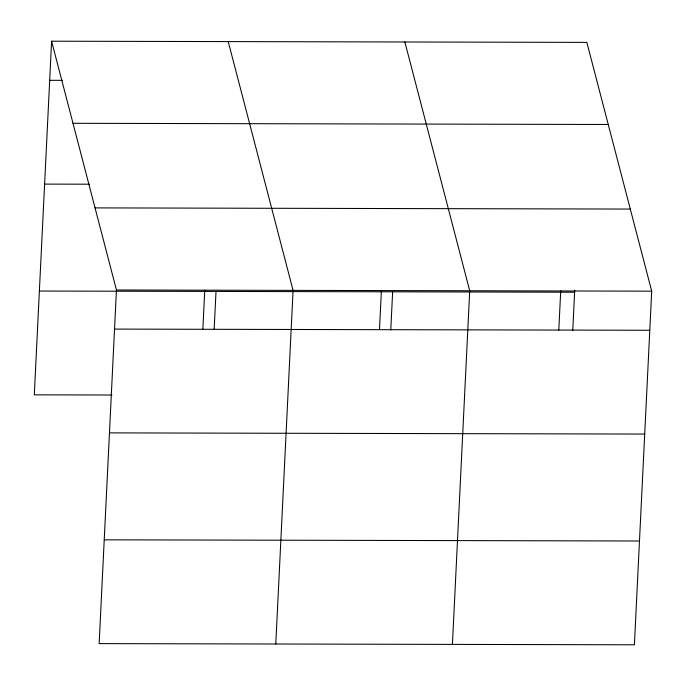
<?xml version="1.0" encoding="UTF-8"?>
<svg xmlns="http://www.w3.org/2000/svg" width="686" height="686" viewBox="0 0 686 686"><rect width="100%" height="100%" fill="white"/><g stroke="black" fill="none" stroke-linecap="round" stroke-linejoin="round"><path stroke-width="1.03" d="M51.596 41.203L116.449 289.989L99.153 643.614L634.404 644.797L651.7 291.164L586.847 42.386L51.596 41.203L34.3 394.836L111.972 395.007M202.85 329.289L204.762 290.178M214.143 329.563L216.013 291.43M275.781 644L293.076 290.375L228.232 41.597M379.487 329.674L381.399 290.572M390.78 329.949L392.641 291.824M452.417 644.394L469.713 290.761L404.86 41.983M558.798 330.069L560.711 290.967M572.767 330.352L574.731 290.084M49.684 80.313L62.452 80.339M72.999 123.3L608.25 124.483M44.607 184.105L89.3 184.2M95.045 207.892L630.297 209.067M116.449 289.989L651.7 291.164M39.376 291.044L574.628 292.219M114.536 329.091L649.788 330.266M109.46 432.883L644.711 434.067M104.229 539.822L639.481 540.997"/></g></svg>
